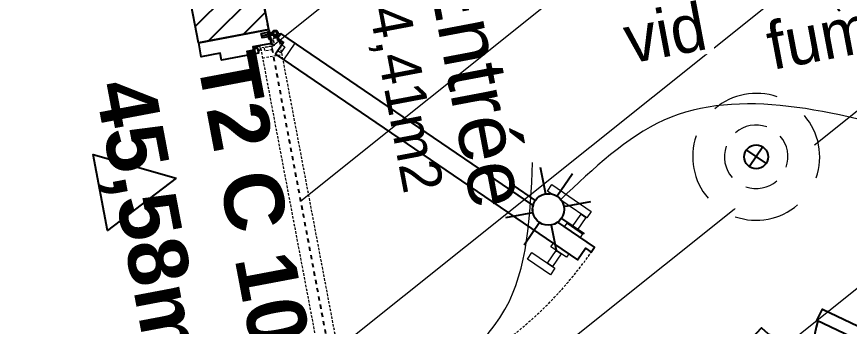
# Model space of a CAD drawing. Header units: centimetres. Extents: x 209280 to 319866, y -365283 to -277503.
# Drawn here: x 225608 to 227706, y -338808 to -338027 of the extents above; entities that cross this region are included whole.
import ezdxf

# ---------------------------------------------------------------- set-up
doc = ezdxf.new("R2010")
doc.units = ezdxf.units.CM
doc.linetypes.add('Style de ligne -1', pattern=[0.41664, 0.20828, -0.20836])
doc.linetypes.add('Style de ligne -16', pattern=[0.192476, 0.123031, -0.069444])
doc.layers.get('0').update_dxf_attribs({"color": 252})
doc.layers.add('3-BAT C-Niveau 1', color=252, linetype='Continuous')
for name, color, linetype, lineweight in [('prlm-ELEC-CFA', 1, 'Continuous', 25), ('prlm-ELEC-CFO', 1, 'Continuous', 25), ('prlm-ELEC-SSI', 6, 'Continuous', 25)]:
    doc.layers.add(name, color=color, linetype=linetype, lineweight=lineweight)
doc.styles.add('Geneva (bold)', font='arialbd.ttf')
doc.styles.add('Helvetica', font='arial.ttf')
doc.styles.add('prlm-elec-cfa', font='comic.ttf', dxfattribs={"height": 12})
doc.styles.add('prlm-elec-ssi', font='comic.ttf', dxfattribs={"height": 12})

# ---------------------------------------------------------------- blocks, each defined once
blk = doc.blocks.new('xi.fum')
at = {"color": 0}
blk.add_wipeout([(-10.61, -10.61), (-15, 0), (-10.61, 10.61), (0, 15), (10.61, 10.61), (15, 0), (10.61, -10.61), (0, -15)], dxfattribs=at).dxf.layer = 'prlm-ELEC-SSI'
at = {"layer": 'prlm-ELEC-SSI', "color": 0}
for points in [[(-2.12, 2.12), (2.12, -2.12)], [(2.12, 2.12), (-2.12, -2.12)]]:
    blk.add_lwpolyline(points, dxfattribs=at)
blk.add_circle((0, 0), 3, dxfattribs=at)
at = {"layer": 'prlm-ELEC-SSI', "color": 0, "lineweight": 13}
for radius, start, end in [(16, 60, 120), (16, 150, 210), (8, 60, 120), (16, 330, 30), (8, 150, 210), (8, 330, 30), (8, 240, 300), (16, 240, 300)]:
    blk.add_arc((0, 0), radius, start, end, dxfattribs=at)
blk = doc.blocks.new('xi.SPOT')
at = {"color": 0, "lineweight": 5}
blk.add_wipeout([(-4, 0), (-2.83, -2.83), (0, -4), (2.83, -2.83), (4, 0), (2.83, 2.83), (0, 4), (-2.83, 2.83)], dxfattribs=at).dxf.layer = 'prlm-ELEC-CFO'
at = {"layer": 'prlm-ELEC-CFO', "color": 0, "linetype": 'ByBlock', "lineweight": -2, "flags": 128}
for points in [[(0, 10.88), (0, 4)], [(-7.69, 7.69), (-2.83, 2.83)], [(7.69, 7.69), (2.83, 2.83)], [(-10.88, 0), (-4, 0)], [(4, 0), (10.88, 0)], [(-2.83, -2.83), (-7.69, -7.69)], [(0, -4), (0, -10.88)], [(2.83, -2.83), (7.69, -7.69)]]:
    blk.add_lwpolyline(points, dxfattribs=at)
at = {"layer": 'prlm-ELEC-CFO', "color": 0, "linetype": 'ByBlock', "lineweight": -2}
blk.add_circle((0, 0), 4, dxfattribs=at)
blk = doc.blocks.new('Groupe-148-1')
at = {"linetype": 'Continuous', "flags": 128}
for points in [[(13909.15, -47369.81), (13866.31, -47349.36), (13867.69, -47346.47), (13910.53, -47366.92)], [(13822.16, -47383.54), (13852.37, -47351.18), (13854.65, -47353.31), (13824.44, -47385.66)], [(13916.37, -47370.91), (13911.46, -47371.84), (13910.53, -47366.92), (13915.44, -47365.99)], [(13823.21, -47388.55), (13818.3, -47389.48), (13817.37, -47384.57), (13822.28, -47383.64)]]:
    blk.add_lwpolyline(points, close=True, dxfattribs=at)
at = {"linetype": 'Continuous'}
for centre, radius, start, end in [((13925.34, -47364.12), 60.65, 165.9868, 190.7236), ((13822.27, -47383.64), 44.51, 10.7236, 43.9005)]:
    blk.add_arc(centre, radius, start, end, dxfattribs=at)

msp = doc.modelspace()

# ---------------------------------------------------------------- hatches: boundary and pattern name
at = {"layer": '3-BAT C-Niveau 1', "linetype": 'Continuous'}
h = msp.add_hatch(dxfattribs=at)
h.set_pattern_fill('MURS MACONNERIE-2', color=256, scale=10, style=0, pattern_type=2)
h.set_pattern_definition([(45, (89146.82, 134700.79), (-31.2347524, 39.0434405), [])])
h.paths.add_polyline_path([(226066.004, -338092.887), (226242.861, -338059.395), (225677.344, -335073.223), (225466.995, -334929.859)])
at = {"layer": '3-BAT C-Niveau 1', "linetype": 'Continuous', "lineweight": 18}
h = msp.add_hatch(dxfattribs=at)
h.set_pattern_fill('BA 13', color=256, scale=10, style=0, pattern_type=2)
h.set_pattern_definition([(218.65981, (88960.93, 134700.8), (-199.24783, 287.75041), [])])
h.paths.add_polyline_path([(226934.988, -336890.38), (228335.26, -336626.449), (228502.692, -337510.123), (228421.423, -337525.513), (228431.103, -337576.615), (228512.65, -337561.277), (228754.273, -338837.455), (228115.401, -338958.415), (228239.927, -339617.288), (227255.16, -339804.143), (227130.533, -339146.116), (226470.26, -339270.45), (226229.928, -337991.67), (227536.674, -337744.256), (227527.317, -337694.838), (227102.647, -337775.254)])

# ---------------------------------------------------------------- linework, layer by layer
at = {"linetype": 'Continuous'}
msp.add_line((226241.969, -338071.786), (226250.615, -338070.148), dxfattribs=at)
at = {"linetype": 'Continuous', "lineweight": 18}
msp.add_line((226281.02, -338135.342), (226309.18, -338094.026), dxfattribs=at)
at = {"linetype": 'Style de ligne -16', "lineweight": 18, "ltscale": 50.8}
msp.add_line((226227.375, -338131.229), (226276.502, -338121.925), dxfattribs=at)
at = {"linetype": 'Continuous', "flags": 128}
for points in [[(226066.495, -338092.794), (226243.352, -338059.302), (226249.983, -338094.316), (226202.741, -338103.263), (226203.664, -338108.137), (226214.552, -338106.075), (226216.978, -338118.886), (226123.637, -338136.563), (226120.288, -338118.877), (226073.126, -338127.809)], [(226240.906, -338066.175), (226241.969, -338071.786), (226225.364, -338074.93), (226224.302, -338069.319)], [(226244.263, -338064.114), (226248.022, -338083.961), (226244.405, -338084.646), (226240.646, -338064.799)], [(226273.482, -338069.696), (226265.035, -338082.091), (226279.743, -338092.116), (226260.032, -338121.037), (227020.815, -338639.55), (227040.527, -338610.628), (227055.236, -338620.653), (227063.683, -338608.258)], [(226241.969, -338071.786), (226243.032, -338077.397), (226226.427, -338080.541), (226225.364, -338074.93)]]:
    msp.add_lwpolyline(points, close=True, dxfattribs=at)
for points in [[(226244.896, -338067.455), (226252.77, -338065.964, 0.14316547), (226252.394, -338069.811, 0.14316547), (226254.151, -338073.255), (226246.277, -338074.747)], [(226267.394, -338078.629), (226261.87, -338074.865, 0.14316547), (226264.856, -338072.409, 0.14316547), (226266.05, -338068.732), (226271.574, -338072.497)], [(226257.841, -338081.491), (226256.598, -338074.923, 0.14316547), (226260.445, -338075.298, 0.14316547), (226263.889, -338073.542), (226265.133, -338080.11)]]:
    msp.add_lwpolyline(points, format="xyb", close=True, dxfattribs=at)
at = {"linetype": 'Style de ligne -16', "lineweight": 18, "ltscale": 50.8, "flags": 128}
for points in [[(226268.463, -338079.479), (226253.725, -338082.271), (226257.037, -338099.76), (226222.649, -338106.272), (226393.96, -339010.871), (226428.349, -339004.359), (226431.661, -339021.848), (226446.399, -339019.057)], [(226250.312, -338101.033), (226252.061, -338110.269), (226233.786, -338113.73), (226232.037, -338104.494)]]:
    msp.add_lwpolyline(points, close=True, dxfattribs=at)
msp.add_lwpolyline([(226251.014, -338098.051), (226251.703, -338092.017), (226250.103, -338083.567), (226252.854, -338083.046), (226254.35, -338090.941), (226252.268, -338098.22), (226251.011, -338098.077)], dxfattribs=at)
at = {"linetype": 'Continuous', "lineweight": 18, "flags": 128}
msp.add_lwpolyline([(226274.276, -338095.166), (226270.497, -338090.413), (226263.39, -338085.569), (226264.967, -338083.255), (226271.607, -338087.781), (226275.282, -338094.4), (226274.292, -338095.187)], dxfattribs=at)
for points in [[(226203.865, -338103.825), (226218.603, -338101.033), (226220.239, -338102.148), (226221.504, -338108.83), (226218.144, -338113.761), (226216.984, -338113.98), (226215.268, -338104.922), (226204.461, -338106.969)], [(226275.888, -338097.772), (226283.656, -338103.066), (226273.181, -338118.435), (226265.413, -338113.142)], [(227055.356, -338517.845), (227044.081, -338534.39), (226944.921, -338466.807), (226956.197, -338450.263)], [(227042.015, -338532.982), (227019.978, -338565.314), (227007.584, -338556.867), (227029.62, -338524.534)], [(227033.2, -338574.325), (227027.077, -338583.309), (226988.239, -338556.839), (226994.362, -338547.856)], [(226945.142, -338648.483), (226967.179, -338616.15), (226979.573, -338624.598), (226957.537, -338656.931)], [(226953.957, -338607.14), (226960.08, -338598.156), (226998.918, -338624.626), (226992.795, -338633.609)], [(226894.616, -338638.276), (226905.891, -338621.732), (226963.735, -338661.155), (226952.459, -338677.699)]]:
    msp.add_lwpolyline(points, close=True, dxfattribs=at)
at = {"linetype": 'Continuous'}
for radius in [6.889, 4.289]:
    msp.add_circle((226259.163, -338068.529), radius, dxfattribs=at)
msp.add_arc((228391.81, -337584.109), 830.542, 190.723595, 221.806717, dxfattribs=at)
at = {"linetype": 'Style de ligne -16', "lineweight": 18, "ltscale": 50.8}
msp.add_arc((226259.163, -338068.529), 968.799, 281.143503, 325.256375, dxfattribs=at)
at = {"layer": '3-BAT C-Niveau 1', "linetype": 'Continuous', "lineweight": 25}
for p, q in [((226066.004, -338092.887), (225466.995, -334929.859)), ((226066.004, -338092.887), (225466.995, -334929.859)), ((226242.861, -338059.395), (225677.344, -335073.223)), ((226242.861, -338059.395), (225677.344, -335073.223)), ((226242.861, -338059.395), (226066.004, -338092.887))]:
    msp.add_line(p, q, dxfattribs=at)
at = {"layer": '3-BAT C-Niveau 1', "linetype": 'Style de ligne -1', "ltscale": 50.8, "flags": 128}
msp.add_lwpolyline([(226934.988, -336890.38), (228335.26, -336626.449), (228502.692, -337510.123), (228421.423, -337525.513), (228431.103, -337576.615), (228512.65, -337561.277), (228754.273, -338837.455), (228115.401, -338958.415), (228239.927, -339617.288), (227255.16, -339804.143), (227130.533, -339146.116), (226470.26, -339270.45), (226229.928, -337991.67), (227536.674, -337744.256), (227527.317, -337694.838), (227102.647, -337775.254)], close=True, dxfattribs=at)
at = {"layer": '3-BAT C-Niveau 1', "linetype": 'Continuous', "flags": 128}
msp.add_lwpolyline([(226010.057, -338434.26), (225836.575, -338566.187), (225800.445, -338374.564)], close=True, dxfattribs=at)
at = {"layer": 'prlm-ELEC-CFO', "lineweight": 13}
msp.add_spline([(226519.064, -339031.687), (226837.938, -338765.314), (226907.775, -338394.67)], degree=3, dxfattribs=at)

# ---------------------------------------------------------------- block references
at = {"xscale": 10, "yscale": 10, "zscale": 10}
msp.add_blockref('Groupe-148-1', (88960.928, 134700.79), dxfattribs=at)

# ---------------------------------------------------------------- texts
at = {"insert": (226847.275, -338184.912), "char_height": 151.30859, "attachment_point": 2, "rotation": 280.723595, "line_spacing_factor": 0.834288, "style": 'Helvetica'}
msp.add_mtext('Entrée\\P{\\H0.6752x;4,41m2}\\P', dxfattribs=at)
at = {"layer": '3-BAT C-Niveau 1', "insert": (226068.509, -338570.982), "char_height": 150, "attachment_point": 5, "rotation": 280.723595, "line_spacing_factor": 1.060906, "style": 'Geneva (bold)'}
msp.add_mtext('T2 C 103\\P45,58m2', dxfattribs=at)

# ---------------------------------------------------------------- next in the draw order: block references
at = {"layer": 'prlm-ELEC-SSI', "xscale": 10, "yscale": 10, "zscale": 10, "rotation": 10.72360141139323}
msp.add_blockref('xi.fum', (227470.899, -338380.191), dxfattribs=at)

# ---------------------------------------------------------------- next in the draw order: texts
at = {"layer": 'prlm-ELEC-CFA', "lineweight": 20, "insert": (227241.103, -338068.636), "char_height": 120, "attachment_point": 5, "rotation": 10.723601, "line_spacing_factor": 0.8, "style": 'prlm-elec-cfa', "bg_fill": 3, "box_fill_scale": 1.1, "bg_fill_color": 256, "bg_fill_transparency": 0}
msp.add_mtext('vid', dxfattribs=at)
at = {"layer": 'prlm-ELEC-SSI', "lineweight": 20, "insert": (227620.271, -338018.665), "char_height": 120, "attachment_point": 2, "rotation": 10.723601, "line_spacing_factor": 0.8, "style": 'prlm-elec-ssi', "bg_fill": 3, "box_fill_scale": 0.95, "bg_fill_color": 256, "bg_fill_transparency": 0}
msp.add_mtext('fum', dxfattribs=at)

# ---------------------------------------------------------------- next in the draw order: linework, layer by layer
at = {"layer": 'prlm-ELEC-CFO', "lineweight": 13}
msp.add_spline([(227900.629, -338329.877), (227238.301, -338288.197), (226978.53, -338487.807)], degree=3, dxfattribs=at)

# ---------------------------------------------------------------- next in the draw order: block references
at = {"layer": 'prlm-ELEC-CFO', "xscale": 10, "yscale": 10, "zscale": 10, "rotation": 10.72360141139323}
msp.add_blockref('xi.SPOT', (226947.318, -338512.823), dxfattribs=at)

doc.saveas('drawing.dxf')
